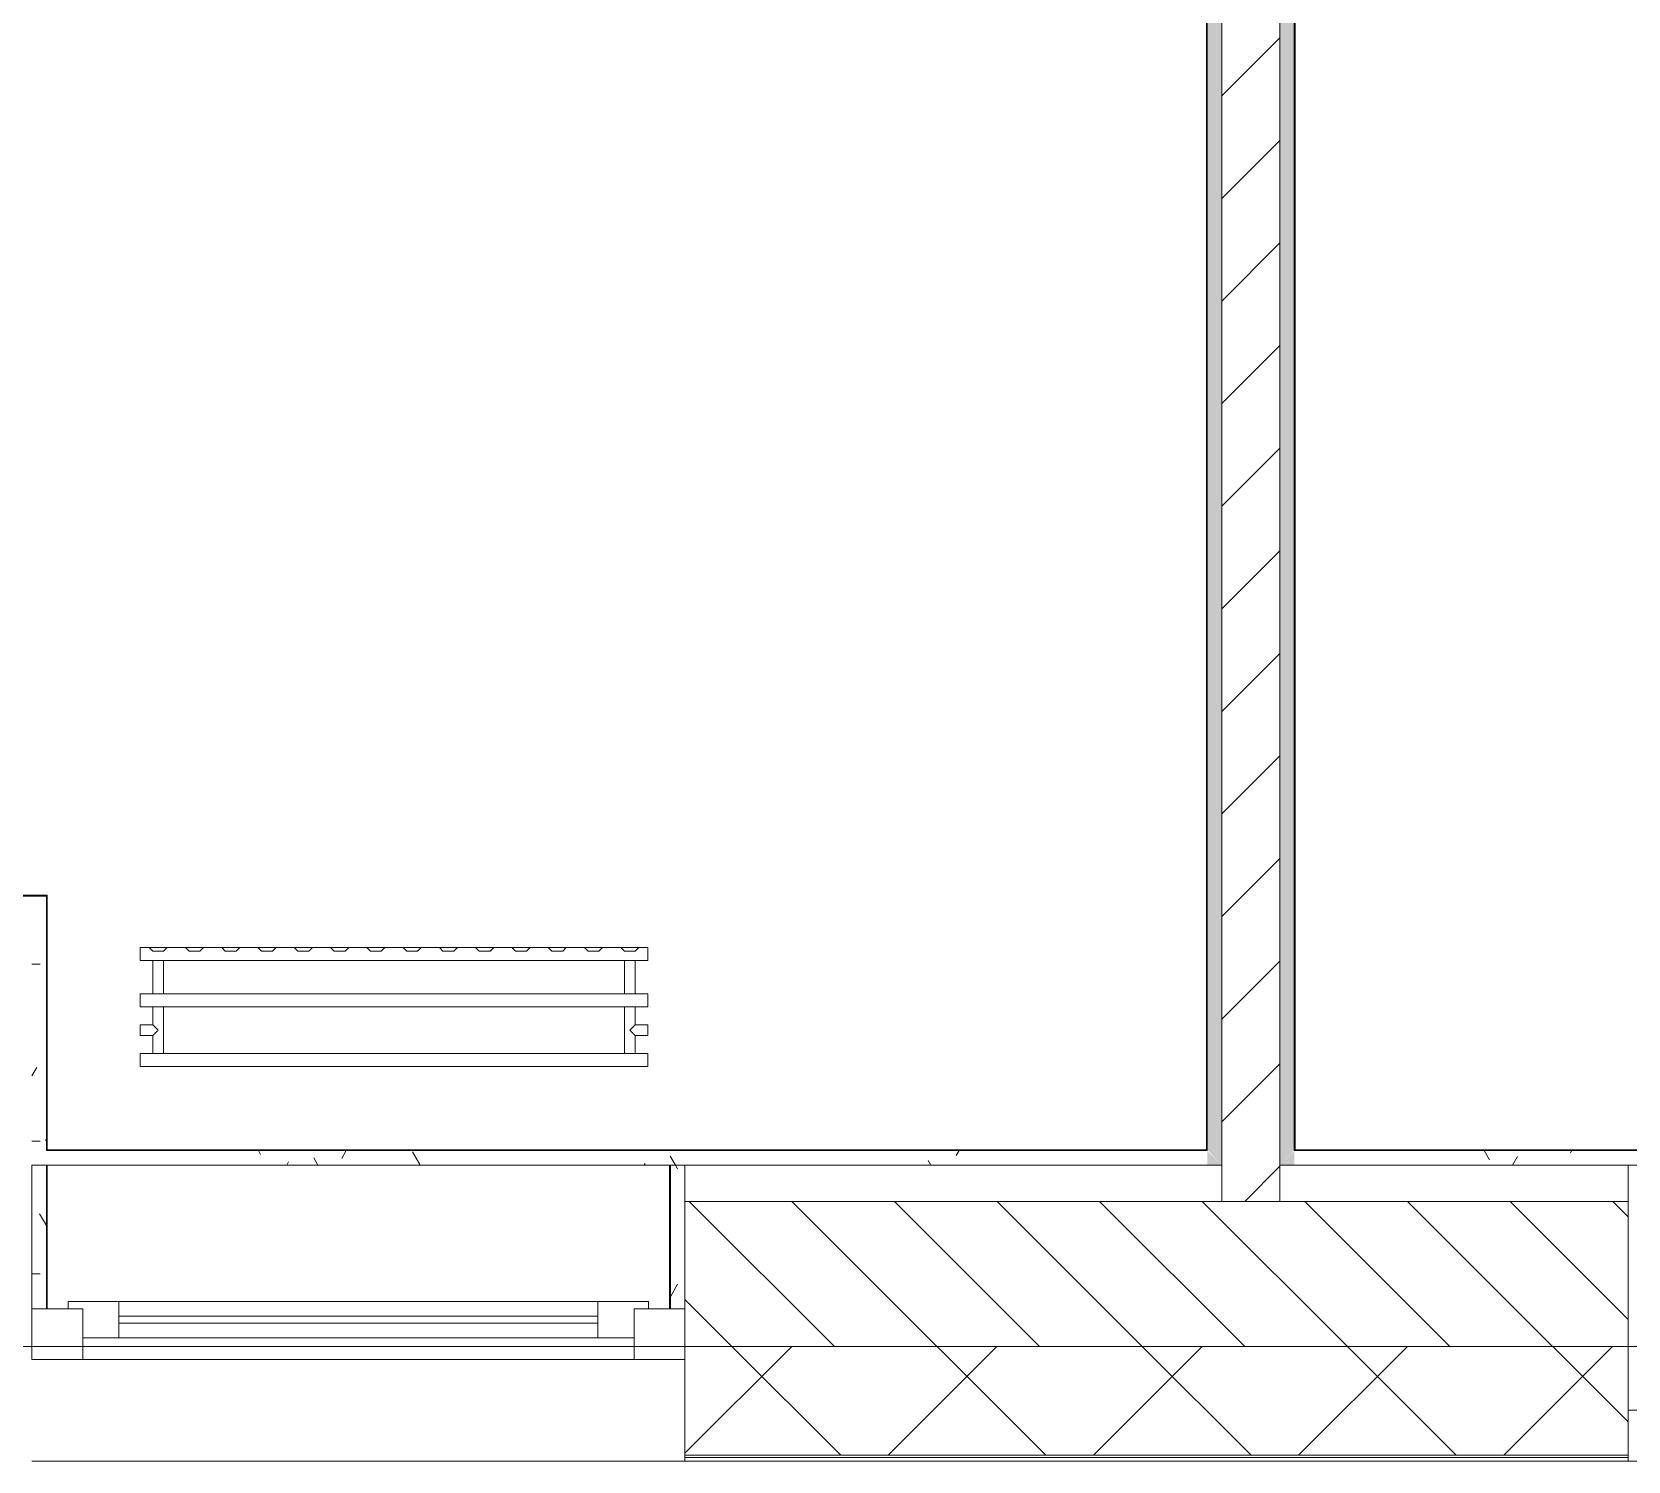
# Model space of a CAD drawing. Header units: millimetres. Extents: x -1113 to 415037, y -3642 to 354837.
# Drawn here: x 256802 to 259002, y -258 to 1712 of the extents above; entities that cross this region are included whole.
import ezdxf

# ---------------------------------------------------------------- set-up
doc = ezdxf.new("R2010")
doc.units = ezdxf.units.MM
for name, color, linetype, lineweight in [('A-FLOR', 7, 'Continuous', 9), ('A-GLAZ', 7, 'Continuous', 9), ('A-GLAZ-1', 7, 'Continuous', 5), ('A-WALL', 7, 'Continuous', 5), ('I-WALL', 7, 'Continuous', 5)]:
    doc.layers.add(name, color=color, linetype=linetype, lineweight=lineweight)
for name, color, linetype, lineweight, true_color in [('A-WALL-1', 9, 'Continuous', 5, 0x808080), ('A-WALL-FNSH-1', 9, 'Continuous', 5, 0x808080), ('M-EQPM-1', 7, 'Continuous', 9, 0xb2b2b2)]:
    doc.layers.add(name, color=color, linetype=linetype, lineweight=lineweight, true_color=true_color)
pattern_1 = [(0, (148772.123, -1e-08), (243.84, 60.96), [20.117, -162.763, 20.117, -162.763, -975.36]), (0, (148772.123, -1e-08), (243.84, 60.96), [-365.76, 20.117, -345.643, 20.117, -162.763, -426.72]), (0, (148772.123, -1e-08), (243.84, 60.96), [-914.4, 20.117, -101.803, 20.117, -284.683]), (120, (148863.563, 30.48), (-174.71291, 180.691634), [20.117, -162.763, 20.117, -162.763, -975.36]), (120, (148863.563, 30.48), (-174.71291, 180.691634), [-365.76, 20.117, -345.643, 20.117, -162.763, -426.72]), (120, (148863.563, 30.48), (-174.71291, 180.691634), [-914.4, 20.117, -101.803, 20.117, -284.683]), (240, (148894.043, 152.4), (-69.12709, -241.651634), [20.117, -162.763, 20.117, -162.763, -975.36]), (240, (148894.043, 152.4), (-69.12709, -241.651634), [-365.76, 20.117, -345.643, 20.117, -162.763, -426.72]), (240, (148894.043, 152.4), (-69.12709, -241.651634), [-914.4, 20.117, -101.803, 20.117, -284.683])]

# ---------------------------------------------------------------- blocks, each defined once
blk = doc.blocks.new('120_Окно_СКБ_1Ст - 120_Окно_СКБ_1Ст 900х2500_h_ с форточкой-V347-Объем проектирования 2 этажа')
at = {"layer": 'A-GLAZ'}
for p, q in [((-450, -127), (-450, -57)), ((-450, -57), (-380, -57)), ((-380, -57), (-380, -127)), ((380, -127), (380, -57)), ((380, -57), (450, -57)), ((450, -57), (450, -127)), ((380, -87), (-380, -87)), ((-380, -87), (-380, -127)), ((-330, -137), (-330, -87)), ((330, -137), (330, -87)), ((380, -127), (380, -87)), ((-380, -127), (-450, -127)), ((-380, -127), (-400, -127)), ((-400, -127), (-400, -137)), ((450, -127), (380, -127)), ((400, -127), (380, -127)), ((400, -137), (400, -127)), ((-400, -137), (400, -137)), ((400, -137), (-400, -137))]:
    blk.add_line(p, q, dxfattribs=at)
at = {"layer": 'A-GLAZ-1'}
for p, q in [((450, -57), (-450, -57)), ((-330, -107), (330, -107)), ((-430, -127), (-400, -127)), ((330, -117), (-330, -117)), ((400, -127), (430, -127))]:
    blk.add_line(p, q, dxfattribs=at)
blk = doc.blocks.new('120_Окно_СКБ_2Ст_Фрамуга сверху - 120_Окно_СКБ_2Ст_2300х2500_h_ ДОО-22877051-Объем проектирования 2 этажа')
at = {"layer": 'A-GLAZ'}
for p, q in [((-1150, 13), (-1150, 83)), ((-1150, 83), (-1080, 83)), ((-1080, 83), (-1080, 13)), ((520, 13), (520, 83)), ((520, 83), (590, 83)), ((590, 83), (590, 13)), ((1080, 13), (1080, 83)), ((1080, 83), (1150, 83)), ((1150, 83), (1150, 13)), ((520, 53), (-1080, 53)), ((-1080, 53), (-1080, 13)), ((-1030, 3), (-1030, 53)), ((470, 3), (470, 53)), ((520, 13), (520, 53)), ((1080, 53), (590, 53)), ((590, 53), (590, 13)), ((640, 3), (640, 53)), ((1030, 3), (1030, 53)), ((1080, 13), (1080, 53)), ((-1080, 13), (-1150, 13)), ((-1080, 13), (-1100, 13)), ((-1100, 13), (-1100, 3)), ((-1100, 3), (540, 3)), ((540, 3), (-1100, 3)), ((590, 13), (520, 13)), ((540, 13), (520, 13)), ((540, 3), (540, 13)), ((590, 13), (570, 13)), ((570, 13), (570, 3)), ((570, 3), (1100, 3)), ((1100, 3), (570, 3)), ((1150, 13), (1080, 13)), ((1100, 13), (1080, 13)), ((1100, 3), (1100, 13))]:
    blk.add_line(p, q, dxfattribs=at)
at = {"layer": 'A-GLAZ-1'}
for p, q in [((1150, 83), (-1150, 83)), ((-1080, 83), (1080, 83)), ((-1030, 33), (470, 33)), ((470, 23), (-1030, 23)), ((640, 33), (1030, 33)), ((1030, 23), (640, 23)), ((-1150, 13), (-1100, 13)), ((540, 13), (570, 13)), ((540, 13), (570, 13)), ((1100, 13), (1150, 13))]:
    blk.add_line(p, q, dxfattribs=at)
blk = doc.blocks.new('radiator_prado_classic_z_tip_30_po exemplyaru - Classic Z Тип 30-300-V483-Объем проектирования 2 этажа')
at = {"layer": 'M-EQPM-1'}
for p, q in [((0, 228), (0, 210)), ((700, 228), (0, 228)), ((0, 210), (0, 228)), ((0, 228), (12.5, 228)), ((12.5, 228), (37.5, 228)), ((37.5, 228), (12.5, 228)), ((12.5, 228), (37.5, 228)), ((12.5, 228), (17.5, 223)), ((12.5, 228), (17.5, 223)), ((32.5, 223), (17.5, 223)), ((17.5, 223), (32.5, 223)), ((32.5, 223), (37.5, 228)), ((37.5, 228), (32.5, 223)), ((37.5, 228), (62.5, 228)), ((62.5, 228), (87.5, 228)), ((87.5, 228), (62.5, 228)), ((62.5, 228), (87.5, 228)), ((62.5, 228), (67.5, 223)), ((62.5, 228), (67.5, 223)), ((82.5, 223), (67.5, 223)), ((67.5, 223), (82.5, 223)), ((82.5, 223), (87.5, 228)), ((87.5, 228), (82.5, 223)), ((87.5, 228), (112.5, 228)), ((112.5, 228), (137.5, 228)), ((137.5, 228), (112.5, 228)), ((112.5, 228), (137.5, 228)), ((112.5, 228), (117.5, 223)), ((112.5, 228), (117.5, 223)), ((132.5, 223), (117.5, 223)), ((117.5, 223), (132.5, 223)), ((132.5, 223), (137.5, 228)), ((137.5, 228), (132.5, 223)), ((137.5, 228), (162.5, 228)), ((162.5, 228), (187.5, 228)), ((187.5, 228), (162.5, 228)), ((162.5, 228), (187.5, 228)), ((162.5, 228), (167.5, 223)), ((162.5, 228), (167.5, 223)), ((182.5, 223), (167.5, 223)), ((167.5, 223), (182.5, 223)), ((182.5, 223), (187.5, 228)), ((187.5, 228), (182.5, 223)), ((187.5, 228), (212.5, 228)), ((212.5, 228), (237.5, 228)), ((237.5, 228), (212.5, 228)), ((212.5, 228), (237.5, 228)), ((212.5, 228), (217.5, 223)), ((212.5, 228), (217.5, 223)), ((232.5, 223), (217.5, 223)), ((217.5, 223), (232.5, 223)), ((232.5, 223), (237.5, 228)), ((237.5, 228), (232.5, 223)), ((237.5, 228), (262.5, 228)), ((262.5, 228), (287.5, 228)), ((287.5, 228), (262.5, 228)), ((262.5, 228), (287.5, 228)), ((262.5, 228), (267.5, 223)), ((262.5, 228), (267.5, 223)), ((282.5, 223), (267.5, 223)), ((267.5, 223), (282.5, 223)), ((282.5, 223), (287.5, 228)), ((287.5, 228), (282.5, 223)), ((287.5, 228), (312.5, 228)), ((312.5, 228), (337.5, 228)), ((337.5, 228), (312.5, 228)), ((312.5, 228), (337.5, 228)), ((312.5, 228), (317.5, 223)), ((312.5, 228), (317.5, 223)), ((332.5, 223), (317.5, 223)), ((317.5, 223), (332.5, 223)), ((332.5, 223), (337.5, 228)), ((337.5, 228), (332.5, 223)), ((337.5, 228), (362.5, 228)), ((362.5, 228), (387.5, 228)), ((387.5, 228), (362.5, 228)), ((362.5, 228), (387.5, 228)), ((362.5, 228), (367.5, 223)), ((362.5, 228), (367.5, 223)), ((382.5, 223), (367.5, 223)), ((367.5, 223), (382.5, 223)), ((382.5, 223), (387.5, 228)), ((387.5, 228), (382.5, 223)), ((387.5, 228), (412.5, 228)), ((412.5, 228), (437.5, 228)), ((437.5, 228), (412.5, 228)), ((412.5, 228), (437.5, 228)), ((412.5, 228), (417.5, 223)), ((412.5, 228), (417.5, 223)), ((432.5, 223), (417.5, 223)), ((417.5, 223), (432.5, 223)), ((432.5, 223), (437.5, 228)), ((437.5, 228), (432.5, 223)), ((437.5, 228), (462.5, 228)), ((462.5, 228), (487.5, 228)), ((487.5, 228), (462.5, 228)), ((462.5, 228), (487.5, 228)), ((462.5, 228), (467.5, 223)), ((462.5, 228), (467.5, 223)), ((482.5, 223), (467.5, 223)), ((467.5, 223), (482.5, 223)), ((482.5, 223), (487.5, 228)), ((487.5, 228), (482.5, 223)), ((487.5, 228), (512.5, 228)), ((512.5, 228), (537.5, 228)), ((537.5, 228), (512.5, 228)), ((512.5, 228), (537.5, 228)), ((512.5, 228), (517.5, 223)), ((512.5, 228), (517.5, 223)), ((532.5, 223), (517.5, 223)), ((517.5, 223), (532.5, 223)), ((532.5, 223), (537.5, 228)), ((537.5, 228), (532.5, 223)), ((537.5, 228), (562.5, 228)), ((562.5, 228), (587.5, 228)), ((587.5, 228), (562.5, 228)), ((562.5, 228), (587.5, 228)), ((562.5, 228), (567.5, 223)), ((562.5, 228), (567.5, 223)), ((582.5, 223), (567.5, 223)), ((567.5, 223), (582.5, 223)), ((582.5, 223), (587.5, 228)), ((587.5, 228), (582.5, 223)), ((587.5, 228), (612.5, 228)), ((612.5, 228), (637.5, 228)), ((637.5, 228), (612.5, 228)), ((612.5, 228), (637.5, 228)), ((612.5, 228), (617.5, 223)), ((612.5, 228), (617.5, 223)), ((632.5, 223), (617.5, 223)), ((617.5, 223), (632.5, 223)), ((632.5, 223), (637.5, 228)), ((637.5, 228), (632.5, 223)), ((637.5, 228), (662.5, 228)), ((662.5, 228), (687.5, 228)), ((687.5, 228), (662.5, 228)), ((662.5, 228), (687.5, 228)), ((662.5, 228), (667.5, 223)), ((662.5, 228), (667.5, 223)), ((682.5, 223), (667.5, 223)), ((667.5, 223), (682.5, 223)), ((682.5, 223), (687.5, 228)), ((687.5, 228), (682.5, 223)), ((687.5, 228), (700, 228)), ((700, 210), (700, 228)), ((700, 228), (700, 210)), ((0, 210), (700, 210)), ((17.8, 210), (0, 210)), ((17.5, 210), (17.5, 164)), ((17.5, 210), (17.5, 164)), ((17.8, 210), (17.5, 210)), ((17.5, 210), (17.8, 210)), ((17.8, 210), (17.5, 210)), ((17.5, 210), (32.5, 210)), ((32.2, 210), (17.8, 210)), ((17.8, 210), (19.7, 210)), ((21.2, 210), (17.8, 210)), ((19.7, 210), (23.1, 210)), ((25, 210), (21.2, 210)), ((23.1, 210), (32.2, 210)), ((26.9, 210), (25, 210)), ((28.7, 210), (26.9, 210)), ((31.5, 210), (28.7, 210)), ((32.2, 210), (31.5, 210)), ((32.5, 210), (32.2, 210)), ((32.2, 210), (32.5, 210)), ((32.5, 210), (32.2, 210)), ((667.8, 210), (32.2, 210)), ((32.5, 164), (32.5, 210)), ((32.5, 164), (32.5, 210)), ((667.5, 210), (667.5, 164)), ((667.5, 210), (667.5, 164)), ((667.8, 210), (667.5, 210)), ((667.5, 210), (682.5, 210)), ((667.8, 210), (667.5, 210)), ((667.5, 210), (667.8, 210)), ((668.5, 210), (667.8, 210)), ((668.5, 210), (667.8, 210)), ((667.8, 210), (668.5, 210)), ((681.5, 210), (668.5, 210)), ((673.1, 210), (668.5, 210)), ((668.5, 210), (673.1, 210)), ((682.2, 210), (673.1, 210)), ((673.1, 210), (678.7, 210)), ((678.7, 210), (681.5, 210)), ((682.2, 210), (681.5, 210)), ((681.5, 210), (682.2, 210)), ((682.5, 210), (682.2, 210)), ((682.5, 210), (682.2, 210)), ((682.2, 210), (682.5, 210)), ((700, 210), (682.2, 210)), ((682.5, 164), (682.5, 210)), ((682.5, 164), (682.5, 210)), ((700, 164), (0, 164)), ((0, 164), (0, 146)), ((0, 146), (0, 164)), ((0, 164), (17.8, 164)), ((17.8, 164), (17.5, 164)), ((17.5, 164), (17.8, 164)), ((17.8, 164), (17.5, 164)), ((17.5, 164), (32.5, 164)), ((32.2, 164), (17.8, 164)), ((17.8, 164), (18.5, 164)), ((23.1, 164), (17.8, 164)), ((18.5, 164), (21.2, 164)), ((21.2, 164), (25, 164)), ((30.3, 164), (23.1, 164)), ((25, 164), (30.3, 164)), ((30.3, 164), (31.5, 164)), ((32.2, 164), (30.3, 164)), ((31.5, 164), (32.2, 164)), ((32.5, 164), (32.2, 164)), ((32.2, 164), (32.5, 164)), ((32.5, 164), (32.2, 164)), ((32.2, 164), (667.8, 164)), ((667.8, 164), (667.5, 164)), ((667.5, 164), (682.5, 164)), ((667.8, 164), (667.5, 164)), ((667.5, 164), (667.8, 164)), ((668.5, 164), (667.8, 164)), ((682.2, 164), (667.8, 164)), ((667.8, 164), (675, 164)), ((682.2, 164), (668.5, 164)), ((675, 164), (678.7, 164)), ((678.7, 164), (682.2, 164)), ((682.5, 164), (682.2, 164)), ((682.5, 164), (682.2, 164)), ((682.2, 164), (682.5, 164)), ((682.2, 164), (700, 164)), ((700, 146), (700, 164)), ((700, 164), (700, 146)), ((0, 146), (700, 146)), ((18.5, 146), (0, 146)), ((17.5, 146), (17.5, 121.5)), ((17.5, 146), (17.5, 121.5)), ((17.5, 146), (18.5, 146)), ((18.5, 146), (17.5, 146)), ((17.5, 146), (18.5, 146)), ((32.5, 146), (17.5, 146)), ((18.5, 146), (25, 146)), ((19.7, 146), (18.5, 146)), ((18.5, 146), (25, 146)), ((21.2, 146), (19.7, 146)), ((23.1, 146), (21.2, 146)), ((25, 146), (23.1, 146)), ((25, 146), (26.9, 146)), ((26.9, 146), (25, 146)), ((25, 146), (28.7, 146)), ((26.9, 146), (28.7, 146)), ((28.7, 146), (26.9, 146)), ((28.7, 146), (30.3, 146)), ((30.3, 146), (28.7, 146)), ((28.7, 146), (31.5, 146)), ((30.3, 146), (31.5, 146)), ((31.5, 146), (30.3, 146)), ((31.5, 146), (32.2, 146)), ((32.2, 146), (31.5, 146)), ((31.5, 146), (32.2, 146)), ((32.2, 146), (32.5, 146)), ((32.5, 146), (32.2, 146)), ((32.2, 146), (32.5, 146)), ((667.8, 146), (32.2, 146)), ((32.5, 82), (32.5, 146)), ((32.5, 82), (32.5, 146)), ((667.5, 146), (667.5, 82)), ((667.5, 146), (667.5, 82)), ((667.5, 146), (667.8, 146)), ((682.5, 146), (667.5, 146)), ((667.5, 146), (667.8, 146)), ((667.8, 146), (667.5, 146)), ((667.8, 146), (676.9, 146)), ((667.8, 146), (681.5, 146)), ((671.2, 146), (667.8, 146)), ((673.1, 146), (671.2, 146)), ((676.9, 146), (673.1, 146)), ((676.9, 146), (680.3, 146)), ((680.3, 146), (676.9, 146)), ((680.3, 146), (681.5, 146)), ((681.5, 146), (680.3, 146)), ((681.5, 146), (682.5, 146)), ((681.5, 146), (682.5, 146)), ((682.5, 146), (681.5, 146)), ((700, 146), (681.5, 146)), ((682.5, 121.5), (682.5, 146)), ((682.5, 121.5), (682.5, 146)), ((17.5, 121.5), (0, 121.5)), ((17.5, 121.5), (0, 121.5)), ((0, 121.5), (0, 120.5)), ((0, 106.5), (0, 121.5)), ((0, 120.5), (0, 107.5)), ((0, 120.5), (0, 119.3)), ((0, 114), (0, 120.5)), ((0, 120.5), (0, 120.5)), ((0, 119.3), (0, 117.8)), ((0, 117.8), (0, 114)), ((0, 114), (0, 110.3)), ((0, 107.5), (0, 114)), ((0, 110.3), (0, 108.7)), ((700, 121.5), (682.5, 121.5)), ((700, 121.5), (682.5, 121.5)), ((700, 121.5), (700, 106.5)), ((700, 120.5), (700, 121.5)), ((700, 121.5), (700, 120.5)), ((700, 120.5), (700, 121.5)), ((700, 107.5), (700, 120.5)), ((700, 120.5), (700, 107.5)), ((700, 115.9), (700, 120.5)), ((700, 114), (700, 115.9)), ((700, 108.7), (700, 114)), ((0, 108.7), (0, 107.5)), ((0, 107.5), (0, 106.5)), ((0, 107.5), (0, 107.5)), ((0, 106.5), (17.5, 106.5)), ((0, 106.5), (17.5, 106.5)), ((17.5, 106.5), (17.5, 82)), ((17.5, 106.5), (17.5, 82)), ((682.5, 82), (682.5, 106.5)), ((682.5, 106.5), (700, 106.5)), ((682.5, 82), (682.5, 106.5)), ((682.5, 106.5), (700, 106.5)), ((700, 107.5), (700, 108.7)), ((700, 106.5), (700, 107.5)), ((700, 107.5), (700, 106.5)), ((700, 106.5), (700, 107.5)), ((700, 82), (0, 82)), ((0, 82), (0, 64)), ((0, 64), (0, 82)), ((0, 82), (18.5, 82)), ((18.5, 82), (17.5, 82)), ((17.5, 82), (18.5, 82)), ((18.5, 82), (17.5, 82)), ((17.5, 82), (32.5, 82)), ((19.7, 82), (18.5, 82)), ((18.5, 82), (19.7, 82)), ((19.7, 82), (18.5, 82)), ((21.2, 82), (19.7, 82)), ((19.7, 82), (21.2, 82)), ((23.1, 82), (19.7, 82)), ((23.1, 82), (21.2, 82)), ((21.2, 82), (23.1, 82)), ((25, 82), (23.1, 82)), ((23.1, 82), (25, 82)), ((30.3, 82), (23.1, 82)), ((26.9, 82), (25, 82)), ((25, 82), (26.9, 82)), ((28.7, 82), (26.9, 82)), ((26.9, 82), (28.7, 82)), ((30.3, 82), (28.7, 82)), ((28.7, 82), (30.3, 82)), ((31.5, 82), (30.3, 82)), ((30.3, 82), (31.5, 82)), ((31.5, 82), (30.3, 82)), ((32.2, 82), (31.5, 82)), ((31.5, 82), (32.2, 82)), ((32.2, 82), (31.5, 82)), ((32.5, 82), (32.2, 82)), ((32.2, 82), (32.5, 82)), ((32.5, 82), (32.2, 82)), ((32.2, 82), (667.8, 82)), ((667.8, 82), (667.5, 82)), ((667.5, 82), (682.5, 82)), ((667.8, 82), (667.5, 82)), ((667.5, 82), (667.8, 82)), ((681.5, 82), (667.8, 82)), ((681.5, 82), (667.8, 82)), ((667.8, 82), (668.5, 82)), ((668.5, 82), (669.7, 82)), ((669.7, 82), (673.1, 82)), ((673.1, 82), (675, 82)), ((675, 82), (678.7, 82)), ((678.7, 82), (680.3, 82)), ((680.3, 82), (681.5, 82)), ((682.5, 82), (681.5, 82)), ((682.5, 82), (681.5, 82)), ((681.5, 82), (682.5, 82)), ((681.5, 82), (700, 82)), ((700, 64), (700, 82)), ((700, 82), (700, 64)), ((700, 64), (0, 64)), ((0, 64), (700, 64))]:
    blk.add_line(p, q, dxfattribs=at)
for points, knots in [([(18.5, 120.5), (18.4, 120.6), (18.3, 120.7), (18.1, 120.9), (17.9, 121.1), (17.8, 121.2), (17.7, 121.3), (17.5, 121.5), (17.5, 121.5), (17.5, 121.5)], [0.7142857, 0.7142857, 0.7142857, 0.7142857, 0.75, 0.7857143, 0.8214286, 0.8571429, 0.8928571, 0.9285714, 1, 1, 1, 1]), ([(17.5, 121.5), (17.5, 121.5), (17.5, 121.5), (17.7, 121.3), (17.8, 121.2), (17.9, 121.1), (18.1, 120.9), (18.3, 120.7), (18.4, 120.6), (18.5, 120.5)], [0, 0, 0, 0, 0.0714286, 0.1071429, 0.1428571, 0.1785714, 0.2142857, 0.25, 0.2857143, 0.2857143, 0.2857143, 0.2857143]), ([(17.5, 121.5), (17.5, 121.5), (17.5, 121.5), (17.7, 121.3), (17.8, 121.2), (17.9, 121.1), (18.1, 120.9), (18.3, 120.7), (18.4, 120.6), (18.5, 120.5)], [0, 0, 0, 0, 0.0714286, 0.1071429, 0.1428571, 0.1785714, 0.2142857, 0.25, 0.2857143, 0.2857143, 0.2857143, 0.2857143]), ([(25, 114), (24.5, 114.5), (23.6, 115.4), (22.4, 116.6), (21.6, 117.4), (21.1, 117.9), (20.8, 118.2), (20.5, 118.5), (20.2, 118.8), (19.8, 119.1), (19.6, 119.4), (19.3, 119.7), (19, 120), (18.7, 120.3), (18.5, 120.5), (18.3, 120.7), (18.1, 120.9), (17.9, 121.1), (17.8, 121.2), (17.7, 121.3), (17.5, 121.5), (17.5, 121.5), (17.5, 121.5)], [0, 0, 0, 0, 0.142857, 0.285714, 0.357143, 0.392857, 0.428571, 0.464286, 0.5, 0.535714, 0.571429, 0.607143, 0.642857, 0.678571, 0.714286, 0.75, 0.785714, 0.821429, 0.857143, 0.892857, 0.928571, 1, 1, 1, 1]), ([(17.5, 106.5), (17.5, 106.5), (17.5, 106.5), (17.7, 106.7), (17.8, 106.8), (17.9, 106.9), (18.1, 107.1), (18.3, 107.3), (18.5, 107.5), (18.7, 107.7), (19, 108), (19.3, 108.3), (19.6, 108.6), (19.8, 108.9), (20.3, 109.3), (20.7, 109.7), (21.1, 110.1), (21.6, 110.6), (22.4, 111.4), (23.6, 112.6), (24.5, 113.5), (25, 114)], [0, 0, 0, 0, 0.071429, 0.107143, 0.142857, 0.178571, 0.214286, 0.25, 0.285714, 0.321429, 0.357143, 0.392857, 0.428571, 0.464286, 0.5, 0.571429, 0.607143, 0.642857, 0.714286, 0.857143, 1, 1, 1, 1]), ([(22.1, 116.9), (21.9, 117.1), (21.6, 117.4), (21.1, 117.9), (20.8, 118.2), (20.5, 118.5), (20.2, 118.8), (19.9, 119.2), (19.7, 119.3), (19.6, 119.4)], [0.2857143, 0.2857143, 0.2857143, 0.2857143, 0.3571429, 0.3928571, 0.4285714, 0.4642857, 0.5, 0.5357143, 0.5714286, 0.5714286, 0.5714286, 0.5714286]), ([(19.6, 119.4), (19.7, 119.3), (19.9, 119.2), (20.3, 118.7), (20.6, 118.4), (20.8, 118.2)], [0.4285714, 0.4285714, 0.4285714, 0.4285714, 0.4642857, 0.5, 0.5714286, 0.5714286, 0.5714286, 0.5714286]), ([(19.6, 119.4), (19.7, 119.3), (19.8, 119.1), (20.3, 118.7), (20.7, 118.3), (21.1, 117.9), (21.6, 117.4), (21.9, 117.1), (22.1, 116.9)], [0.4285714, 0.4285714, 0.4285714, 0.4285714, 0.4642857, 0.5, 0.5714286, 0.6071429, 0.6428571, 0.7142857, 0.7142857, 0.7142857, 0.7142857]), ([(19.6, 108.6), (19.7, 108.7), (19.9, 108.8), (20.3, 109.3), (20.7, 109.7), (21.1, 110.1), (21.6, 110.6), (21.9, 110.9), (22.1, 111.1)], [0.4285714, 0.4285714, 0.4285714, 0.4285714, 0.4642857, 0.5, 0.5714286, 0.6071429, 0.6428571, 0.7142857, 0.7142857, 0.7142857, 0.7142857]), ([(22.1, 111.1), (21.9, 110.9), (21.6, 110.6), (21.1, 110.1), (20.8, 109.8), (20.5, 109.5), (20.2, 109.2), (19.8, 108.9), (19.7, 108.7), (19.6, 108.6)], [0.2857143, 0.2857143, 0.2857143, 0.2857143, 0.3571429, 0.3928571, 0.4285714, 0.4642857, 0.5, 0.5357143, 0.5714286, 0.5714286, 0.5714286, 0.5714286]), ([(20.8, 118.2), (20.9, 118.1), (21.1, 117.9), (21.6, 117.4), (21.9, 117.1), (22.1, 116.9)], [0.5714286, 0.5714286, 0.5714286, 0.5714286, 0.6071429, 0.6428571, 0.7142857, 0.7142857, 0.7142857, 0.7142857]), ([(22.1, 111.1), (21.9, 110.9), (21.6, 110.6), (21.1, 110.1), (20.9, 109.9), (20.8, 109.8)], [0.2857143, 0.2857143, 0.2857143, 0.2857143, 0.3571429, 0.3928571, 0.4285714, 0.4285714, 0.4285714, 0.4285714]), ([(675, 114), (675.5, 114.5), (676.4, 115.4), (677.6, 116.6), (678.4, 117.4), (678.9, 117.9), (679.2, 118.2), (679.5, 118.5), (679.8, 118.8), (680.1, 119.2), (680.4, 119.4), (680.7, 119.7), (681, 120), (681.3, 120.3), (681.5, 120.5), (681.7, 120.7), (681.9, 120.9), (682.1, 121.1), (682.2, 121.2), (682.3, 121.3), (682.5, 121.5), (682.5, 121.5), (682.5, 121.5)], [0, 0, 0, 0, 0.142857, 0.285714, 0.357143, 0.392857, 0.428571, 0.464286, 0.5, 0.535714, 0.571429, 0.607143, 0.642857, 0.678571, 0.714286, 0.75, 0.785714, 0.821429, 0.857143, 0.892857, 0.928571, 1, 1, 1, 1]), ([(682.5, 106.5), (682.5, 106.5), (682.5, 106.5), (682.3, 106.7), (682.2, 106.8), (682.1, 106.9), (681.9, 107.1), (681.7, 107.3), (681.5, 107.5), (681.3, 107.7), (681, 108), (680.7, 108.3), (680.4, 108.6), (680.1, 108.8), (679.7, 109.3), (679.3, 109.7), (678.9, 110.1), (678.4, 110.6), (677.6, 111.4), (676.4, 112.6), (675.5, 113.5), (675, 114)], [0, 0, 0, 0, 0.071429, 0.107143, 0.142857, 0.178571, 0.214286, 0.25, 0.285714, 0.321429, 0.357143, 0.392857, 0.428571, 0.464286, 0.5, 0.571429, 0.607143, 0.642857, 0.714286, 0.857143, 1, 1, 1, 1]), ([(680.4, 119.4), (680.3, 119.3), (680.1, 119.2), (679.7, 118.7), (679.3, 118.3), (678.9, 117.9), (678.4, 117.4), (678.1, 117.1), (677.9, 116.9)], [0.4285714, 0.4285714, 0.4285714, 0.4285714, 0.4642857, 0.5, 0.5714286, 0.6071429, 0.6428571, 0.7142857, 0.7142857, 0.7142857, 0.7142857]), ([(677.9, 116.9), (678.1, 117.1), (678.4, 117.4), (678.9, 117.9), (679.2, 118.2), (679.5, 118.5), (679.8, 118.8), (680.1, 119.2), (680.3, 119.3), (680.4, 119.4)], [0.2857143, 0.2857143, 0.2857143, 0.2857143, 0.3571429, 0.3928571, 0.4285714, 0.4642857, 0.5, 0.5357143, 0.5714286, 0.5714286, 0.5714286, 0.5714286]), ([(679.2, 118.2), (679.1, 118.1), (678.9, 117.9), (678.4, 117.4), (678.1, 117.1), (677.9, 116.9)], [0.5714286, 0.5714286, 0.5714286, 0.5714286, 0.6071429, 0.6428571, 0.7142857, 0.7142857, 0.7142857, 0.7142857]), ([(677.9, 111.1), (678.1, 110.9), (678.4, 110.6), (678.9, 110.1), (679.2, 109.8), (679.5, 109.5), (679.8, 109.2), (680.1, 108.8), (680.3, 108.7), (680.4, 108.6)], [0.2857143, 0.2857143, 0.2857143, 0.2857143, 0.3571429, 0.3928571, 0.4285714, 0.4642857, 0.5, 0.5357143, 0.5714286, 0.5714286, 0.5714286, 0.5714286]), ([(677.9, 111.1), (678.1, 110.9), (678.4, 110.6), (678.9, 110.1), (679.2, 109.8), (679.5, 109.5), (679.8, 109.2), (680.1, 108.8), (680.3, 108.7), (680.4, 108.6)], [0.2857143, 0.2857143, 0.2857143, 0.2857143, 0.3571429, 0.3928571, 0.4285714, 0.4642857, 0.5, 0.5357143, 0.5714286, 0.5714286, 0.5714286, 0.5714286]), ([(679.2, 109.8), (679.1, 109.9), (678.9, 110.1), (678.4, 110.6), (678.1, 110.9), (677.9, 111.1)], [0.5714286, 0.5714286, 0.5714286, 0.5714286, 0.6071429, 0.6428571, 0.7142857, 0.7142857, 0.7142857, 0.7142857]), ([(680.4, 119.4), (680.3, 119.3), (680.1, 119.2), (679.7, 118.7), (679.4, 118.4), (679.2, 118.2)], [0.4285714, 0.4285714, 0.4285714, 0.4285714, 0.4642857, 0.5, 0.5714286, 0.5714286, 0.5714286, 0.5714286]), ([(682.5, 121.5), (682.5, 121.5), (682.5, 121.5), (682.3, 121.3), (682.2, 121.2), (682.1, 121.1), (681.9, 120.9), (681.7, 120.7), (681.6, 120.6), (681.5, 120.5)], [0, 0, 0, 0, 0.0714286, 0.1071429, 0.1428571, 0.1785714, 0.2142857, 0.25, 0.2857143, 0.2857143, 0.2857143, 0.2857143]), ([(682.5, 121.5), (682.5, 121.5), (682.5, 121.5), (682.3, 121.3), (682.2, 121.2), (682.1, 121.1), (681.9, 120.9), (681.7, 120.7), (681.6, 120.6), (681.5, 120.5)], [0, 0, 0, 0, 0.0714286, 0.1071429, 0.1428571, 0.1785714, 0.2142857, 0.25, 0.2857143, 0.2857143, 0.2857143, 0.2857143]), ([(681.5, 120.5), (681.6, 120.6), (681.7, 120.7), (681.9, 120.9), (682.1, 121.1), (682.2, 121.2), (682.3, 121.3), (682.5, 121.5), (682.5, 121.5), (682.5, 121.5)], [0.7142857, 0.7142857, 0.7142857, 0.7142857, 0.75, 0.7857143, 0.8214286, 0.8571429, 0.8928571, 0.9285714, 1, 1, 1, 1]), ([(17.5, 106.5), (17.5, 106.5), (17.5, 106.5), (17.7, 106.7), (17.8, 106.8), (17.9, 106.9), (18.1, 107.1), (18.3, 107.3), (18.4, 107.4), (18.5, 107.5)], [0, 0, 0, 0, 0.0714286, 0.1071429, 0.1428571, 0.1785714, 0.2142857, 0.25, 0.2857143, 0.2857143, 0.2857143, 0.2857143]), ([(18.5, 107.5), (18.4, 107.4), (18.3, 107.3), (18.1, 107.1), (17.9, 106.9), (17.8, 106.8), (17.7, 106.7), (17.5, 106.5), (17.5, 106.5), (17.5, 106.5)], [0.7142857, 0.7142857, 0.7142857, 0.7142857, 0.75, 0.7857143, 0.8214286, 0.8571429, 0.8928571, 0.9285714, 1, 1, 1, 1]), ([(18.5, 107.5), (18.4, 107.4), (18.3, 107.3), (18.1, 107.1), (17.9, 106.9), (17.8, 106.8), (17.7, 106.7), (17.5, 106.5), (17.5, 106.5), (17.5, 106.5)], [0.7142857, 0.7142857, 0.7142857, 0.7142857, 0.75, 0.7857143, 0.8214286, 0.8571429, 0.8928571, 0.9285714, 1, 1, 1, 1]), ([(680.4, 108.6), (680.3, 108.7), (680.1, 108.8), (679.7, 109.3), (679.4, 109.6), (679.2, 109.8)], [0.4285714, 0.4285714, 0.4285714, 0.4285714, 0.4642857, 0.5, 0.5714286, 0.5714286, 0.5714286, 0.5714286]), ([(681.5, 107.5), (681.6, 107.4), (681.7, 107.3), (681.9, 107.1), (682.1, 106.9), (682.2, 106.8), (682.3, 106.7), (682.5, 106.5), (682.5, 106.5), (682.5, 106.5)], [0.7142857, 0.7142857, 0.7142857, 0.7142857, 0.75, 0.7857143, 0.8214286, 0.8571429, 0.8928571, 0.9285714, 1, 1, 1, 1]), ([(681.5, 107.5), (681.6, 107.4), (681.7, 107.3), (681.9, 107.1), (682.1, 106.9), (682.2, 106.8), (682.3, 106.7), (682.5, 106.5), (682.5, 106.5), (682.5, 106.5)], [0.7142857, 0.7142857, 0.7142857, 0.7142857, 0.75, 0.7857143, 0.8214286, 0.8571429, 0.8928571, 0.9285714, 1, 1, 1, 1]), ([(682.5, 106.5), (682.5, 106.5), (682.5, 106.5), (682.3, 106.7), (682.2, 106.8), (682.1, 106.9), (681.9, 107.1), (681.7, 107.3), (681.6, 107.4), (681.5, 107.5)], [0, 0, 0, 0, 0.0714286, 0.1071429, 0.1428571, 0.1785714, 0.2142857, 0.25, 0.2857143, 0.2857143, 0.2857143, 0.2857143])]:
    blk.add_open_spline(points, degree=3, knots=knots, dxfattribs=at)
for points in [[(19.6, 119.4), (19.5, 119.5), (19.3, 119.7), (19, 120), (18.7, 120.3), (18.6, 120.4), (18.5, 120.5)], [(18.5, 120.5), (18.6, 120.4), (18.7, 120.3), (19, 120), (19.3, 119.7), (19.5, 119.5), (19.6, 119.4)], [(18.5, 120.5), (18.6, 120.4), (18.7, 120.3), (19, 120), (19.3, 119.7), (19.5, 119.5), (19.6, 119.4)], [(23.6, 115.4), (23.1, 115.9), (22.6, 116.4), (22.1, 116.9)], [(22.1, 116.9), (22.6, 116.4), (23.6, 115.4), (24.5, 114.5), (25, 114)], [(22.1, 116.9), (22.6, 116.4), (23.6, 115.4), (24.5, 114.5), (25, 114)], [(22.1, 111.1), (22.6, 111.6), (23.6, 112.6), (24.5, 113.5), (25, 114)], [(25, 114), (24.5, 113.5), (23.6, 112.6), (22.6, 111.6), (22.1, 111.1)], [(25, 114), (24.5, 113.5), (23.6, 112.6), (22.6, 111.6), (22.1, 111.1)], [(25, 114), (24.5, 114.5), (24, 115), (23.6, 115.4)], [(677.9, 116.9), (677.4, 116.4), (676.4, 115.4), (675.5, 114.5), (675, 114)], [(675, 114), (675.5, 114.5), (676.4, 115.4), (677.4, 116.4), (677.9, 116.9)], [(676.4, 115.4), (676, 115), (675.5, 114.5), (675, 114)], [(675, 114), (675.5, 113.5), (676.4, 112.6), (677.4, 111.6), (677.9, 111.1)], [(675, 114), (675.5, 113.5), (676.4, 112.6), (677.4, 111.6), (677.9, 111.1)], [(677.9, 111.1), (677.4, 111.6), (676.4, 112.6), (675.5, 113.5), (675, 114)], [(677.9, 116.9), (677.4, 116.4), (676.9, 115.9), (676.4, 115.4)], [(681.5, 120.5), (681.4, 120.4), (681.3, 120.3), (681, 120), (680.7, 119.7), (680.5, 119.5), (680.4, 119.4)], [(681.5, 120.5), (681.4, 120.4), (681.3, 120.3), (681, 120), (680.7, 119.7), (680.5, 119.5), (680.4, 119.4)], [(680.4, 119.4), (680.5, 119.5), (680.7, 119.7), (681, 120), (681.3, 120.3), (681.4, 120.4), (681.5, 120.5)], [(18.5, 107.5), (18.6, 107.6), (18.7, 107.7), (19, 108), (19.3, 108.3), (19.5, 108.5), (19.6, 108.6)], [(19.6, 108.6), (19.5, 108.5), (19.3, 108.3), (19, 108), (18.7, 107.7), (18.6, 107.6), (18.5, 107.5)], [(19.6, 108.6), (19.5, 108.5), (19.3, 108.3), (19, 108), (18.7, 107.7), (18.6, 107.6), (18.5, 107.5)], [(20.8, 109.8), (20.7, 109.7), (20.5, 109.5), (20.2, 109.2), (19.9, 108.8), (19.7, 108.7), (19.6, 108.6)], [(680.4, 108.6), (680.5, 108.5), (680.7, 108.3), (681, 108), (681.3, 107.7), (681.4, 107.6), (681.5, 107.5)], [(680.4, 108.6), (680.5, 108.5), (680.7, 108.3), (681, 108), (681.3, 107.7), (681.4, 107.6), (681.5, 107.5)], [(681.5, 107.5), (681.4, 107.6), (681.3, 107.7), (681, 108), (680.7, 108.3), (680.5, 108.5), (680.4, 108.6)]]:
    blk.add_open_spline(points, degree=3, dxfattribs=at)

msp = doc.modelspace()

# ---------------------------------------------------------------- hatches: boundary and pattern name
at = {"layer": 'A-WALL'}
h = msp.add_hatch(dxfattribs=at)
h.set_pattern_fill('FP_2', color=256, style=0, pattern_type=2)
h.set_pattern_definition([(135, (148772.12, -1e-08), (-70.71068, -70.71068), [])])
h.paths.add_polyline_path([(249602.1, -100), (250502.1, -100), (250502.1, 100), (249602.1, 100), (249602.1, 57.3)])
h.paths.add_polyline_path([(240702.1, -100), (241502.1, -100), (241502.1, 100), (240702.1, 100), (240702.1, -48)])
h.paths.add_polyline_path([(258522.1, -100), (259002.1, -100), (259002.1, 100), (257702.1, 100), (257702.1, -100), (258442.1, -100)])
h.paths.add_polyline_path([(252958, -100), (253602.1, -100), (253602.1, 100), (252552.1, 100), (252552.1, -100)])
h.paths.add_polyline_path([(271602.1, -100), (271602.1, 100), (270802.1, 100), (270802.1, -100), (271026.3, -100)])
h.paths.add_polyline_path([(243552.1, -100), (243552.1, 100), (243302.1, 100), (243302.1, -100)])
h.paths.add_polyline_path([(244452.1, -100), (247802.1, -100), (247802.1, 100), (244452.1, 100), (244452.1, 64.3)])
h.paths.add_polyline_path([(267602.1, -100), (268102.1, -100), (268102.1, 100), (267602.1, 100), (267602.1, -1.2)])
h.paths.add_polyline_path([(251652.1, -100), (251652.1, 100), (251402.1, 100), (251402.1, -100), (251512.5, -100)])
h.paths.add_polyline_path([(264402.1, -100), (264402.1, 100), (263352.1, 100), (263352.1, -100), (263799, -100)])
h.paths.add_polyline_path([(262202.1, -100), (262452.1, -100), (262452.1, 100), (262202.1, 100), (262202.1, -84.1)])
h = msp.add_hatch(dxfattribs=at)
h.set_pattern_fill('FP_24', color=256, style=0, pattern_type=2)
h.set_pattern_definition([(45, (148772.12, -1e-08), (-141.42136, 141.42136), []), (135, (148772.12, -1e-08), (-141.42136, -141.42136), [])])
h.paths.add_polyline_path([(273849.2, -250), (273852.1, -250), (273852.1, -100), (272502.1, -100), (272502.1, -250), (273704.4, -250)])
h.paths.add_polyline_path([(269902.1, -250), (269902.1, -100), (269002.1, -100), (269002.1, -250), (269782.1, -250)])
h.paths.add_polyline_path([(270802.1, -250), (271602.1, -250), (271602.1, -100), (270802.1, -100)])
h.paths.add_polyline_path([(268102.1, -250), (268102.1, -100), (266702.1, -100), (266702.1, -250), (267930.1, -250)])
h.paths.add_polyline_path([(262202.1, -250), (262452.1, -250), (262452.1, -100), (261302.1, -100), (261302.1, -250), (261630.8, -250)])
h.paths.add_polyline_path([(263352.1, -250), (264402.1, -250), (264402.1, -100), (263352.1, -100)])
h.paths.add_polyline_path([(256571.6, -250), (256802.1, -250), (256802.1, -100), (255902.1, -100), (255902.1, -250)])
h.paths.add_polyline_path([(257702.1, -250), (259002.1, -250), (259002.1, -100), (257702.1, -100)])
h.paths.add_polyline_path([(253602.1, -250), (253602.1, -100), (252552.1, -100), (252552.1, -250), (252958, -250)])
h.paths.add_polyline_path([(251652.1, -250), (251652.1, -100), (249602.1, -100), (249602.1, -250), (251512.5, -250)])
h.paths.add_polyline_path([(248621.5, -250), (248702.1, -250), (248702.1, -100), (244452.1, -100), (244452.1, -250), (247898.8, -250)])
h.paths.add_polyline_path([(242839.7, -250), (243552.1, -250), (243552.1, -100), (242402.1, -100), (242402.1, -250)])
h.paths.add_polyline_path([(241502.1, -250), (241502.1, -100), (240702.1, -100), (240702.1, -250), (241394.2, -250)])
h.paths.add_polyline_path([(239802.1, -250), (239802.1, -100), (237982.1, -100), (237982.1, -250), (239226, -250)])
at = {"layer": 'I-WALL'}
h = msp.add_hatch(dxfattribs=at)
h.set_pattern_fill('FP_191', color=256, style=0, pattern_type=2)
h.set_pattern_definition(pattern_1)
h.paths.add_polyline_path([(258442.1, 150), (258440.5, 3700), (258434.1, 3700), (258434.1, 3755), (258422.1, 3755), (258422.1, 171)])
h.paths.add_polyline_path([(258442.1, 150), (258422.1, 169.4), (258422.1, 150)])
h.paths.add_polyline_path([(258434.1, 5155), (258434.1, 5210), (258442.1, 5210), (258442.1, 10400), (258422.1, 10379), (258422.1, 5155)])
h.paths.add_polyline_path([(258422.1, 10380), (258442.1, 10400), (258422.1, 10400)])
h = msp.add_hatch(dxfattribs=at)
h.set_pattern_fill('FP_22', color=256, style=0, pattern_type=2)
h.set_pattern_definition([(45, (148772.12, -1e-08), (-70.71068, 70.71068), [])])
h.paths.add_polyline_path([(258522.1, 100), (258522.1, 3755), (258442.1, 3755), (258442.1, 100)])
h.paths.add_polyline_path([(258522.1, 5155), (258522.1, 10400), (258442.1, 10400), (258442.1, 5155), (258492.1, 5155)])
h = msp.add_hatch(dxfattribs=at)
h.set_pattern_fill('FP_191', color=256, style=0, pattern_type=2)
h.set_pattern_definition(pattern_1)
h.paths.add_polyline_path([(258522.1, 150), (258542.1, 150), (258542.1, 170)])
h.paths.add_polyline_path([(258522.1, 150), (258542.1, 171), (258542.1, 3755), (258530.1, 3755), (258530.1, 3700), (258522.1, 3700), (258522.1, 521)])
h.paths.add_polyline_path([(258542.1, 5155), (258542.1, 6599), (258522.1, 6600), (258523.8, 5210), (258530.1, 5210), (258530.1, 5155)])
h = msp.add_hatch(dxfattribs=at)
h.set_pattern_fill('FP_191', color=256, style=0, pattern_type=2)
h.set_pattern_definition(pattern_1)
h.paths.add_polyline_path([(256802.1, 150), (256822.1, 150), (256822.1, 521), (256802.1, 521), (256802.1, 170)])
h = msp.add_hatch(dxfattribs=at)
h.set_pattern_fill('FP_191', color=256, style=0, pattern_type=2)
h.set_pattern_definition(pattern_1)
h.paths.add_polyline_path([(258017.1, 150), (258422.1, 150), (258421.5, 170), (256822.1, 170), (256822.1, 150), (257655.7, 150)])
h = msp.add_hatch(dxfattribs=at)
h.set_pattern_fill('FP_191', color=256, style=0, pattern_type=2)
h.set_pattern_definition(pattern_1)
h.paths.add_polyline_path([(261281.1, 150), (261302.1, 150), (261302.1, 170), (258542.1, 170), (258542.1, 150), (261269.4, 150)])
h = msp.add_hatch(dxfattribs=at)
h.set_pattern_fill('FP_191', color=256, style=0, pattern_type=2)
h.set_pattern_definition(pattern_1)
h.paths.add_polyline_path([(256802.1, -48), (256822.1, -48), (256822.1, 150), (256802.1, 150), (256802.1, 65.3)])
h = msp.add_hatch(dxfattribs=at)
h.set_pattern_fill('FP_191', color=256, style=0, pattern_type=2)
h.set_pattern_definition(pattern_1)
h.paths.add_polyline_path([(257682.1, -48), (257702.1, -48), (257702.1, 150), (257682.1, 150), (257682.1, -38)])

# ---------------------------------------------------------------- linework, layer by layer
at = {"layer": 'A-FLOR'}
for p, q in [((258442.1, 3730), (258442.1, 594.2)), ((256822.1, 521), (256143.1, 521))]:
    msp.add_line(p, q, dxfattribs=at)
at = {"layer": 'A-WALL'}
for p, q in [((258422.1, 170), (258422.1, 3755)), ((258542.1, 3755), (258542.1, 170)), ((258522.1, 3700), (258522.1, 100)), ((258442.1, 100), (258442.1, 594.2)), ((255882.1, -100), (259002.1, -100)), ((257702.1, -100), (259022.1, -100)), ((257702.1, -258), (256802.1, -258)), ((257702.1, -250), (259002.1, -250)), ((257702.1, -253), (259002.1, -253)), ((261302.1, -258), (259002.1, -258))]:
    msp.add_line(p, q, dxfattribs=at)
at = {"layer": 'A-WALL-1'}
for p, q in [((256822.1, 170), (256822.1, 521)), ((258422.1, 170), (256822.1, 170)), ((261282.1, 170), (258542.1, 170)), ((256802.1, 150), (258442.1, 150)), ((256802.1, 150), (256802.1, -48)), ((256822.1, -48), (256822.1, 150)), ((257702.1, 150), (257682.1, 150)), ((257682.1, 150), (257682.1, -48)), ((257702.1, -48), (257702.1, 150)), ((258522.1, 150), (261302.1, 150)), ((259002.1, 150), (259002.1, -250)), ((259002.1, 100), (257702.1, 100)), ((257702.1, 100), (257702.1, -250)), ((256802.1, -48), (256822.1, -48)), ((257682.1, -48), (257702.1, -48))]:
    msp.add_line(p, q, dxfattribs=at)
at = {"layer": 'A-WALL-FNSH-1'}
for p, q in [((258421.1, 3755), (258421.1, 171)), ((258543.1, 171), (258543.1, 3755)), ((256823.1, 522), (256143.1, 522)), ((256823.1, 171), (256823.1, 522)), ((258421.1, 171), (256823.1, 171)), ((261281.1, 171), (258543.1, 171)), ((256823.1, -48), (256823.1, 150)), ((257682.1, 150), (257681.1, 150)), ((257681.1, 150), (257681.1, -48)), ((256822.1, -48), (256823.1, -48)), ((257681.1, -48), (257682.1, -48)), ((257702.1, -250), (257702.1, -258)), ((257702.1, -258), (259002.1, -258)), ((259002.1, -258), (259002.1, -250))]:
    msp.add_line(p, q, dxfattribs=at)

# ---------------------------------------------------------------- block references
at = {"layer": 'A-GLAZ', "color": 3, "rotation": 180}
for name, p in [('120_Окно_СКБ_1Ст - 120_Окно_СКБ_1Ст 900х2500_h_ с форточкой-V347-Объем проектирования 2 этажа', (257252.1, -175)), ('120_Окно_СКБ_2Ст_Фрамуга сверху - 120_Окно_СКБ_2Ст_2300х2500_h_ ДОО-22877051-Объем проектирования 2 этажа', (260152.1, -175))]:
    msp.add_blockref(name, p, dxfattribs=at)
at = {"layer": 'M-EQPM-1'}
msp.add_blockref('radiator_prado_classic_z_tip_30_po exemplyaru - Classic Z Тип 30-300-V483-Объем проектирования 2 этажа', (256951.2, 222), dxfattribs=at)

doc.saveas('drawing.dxf')
